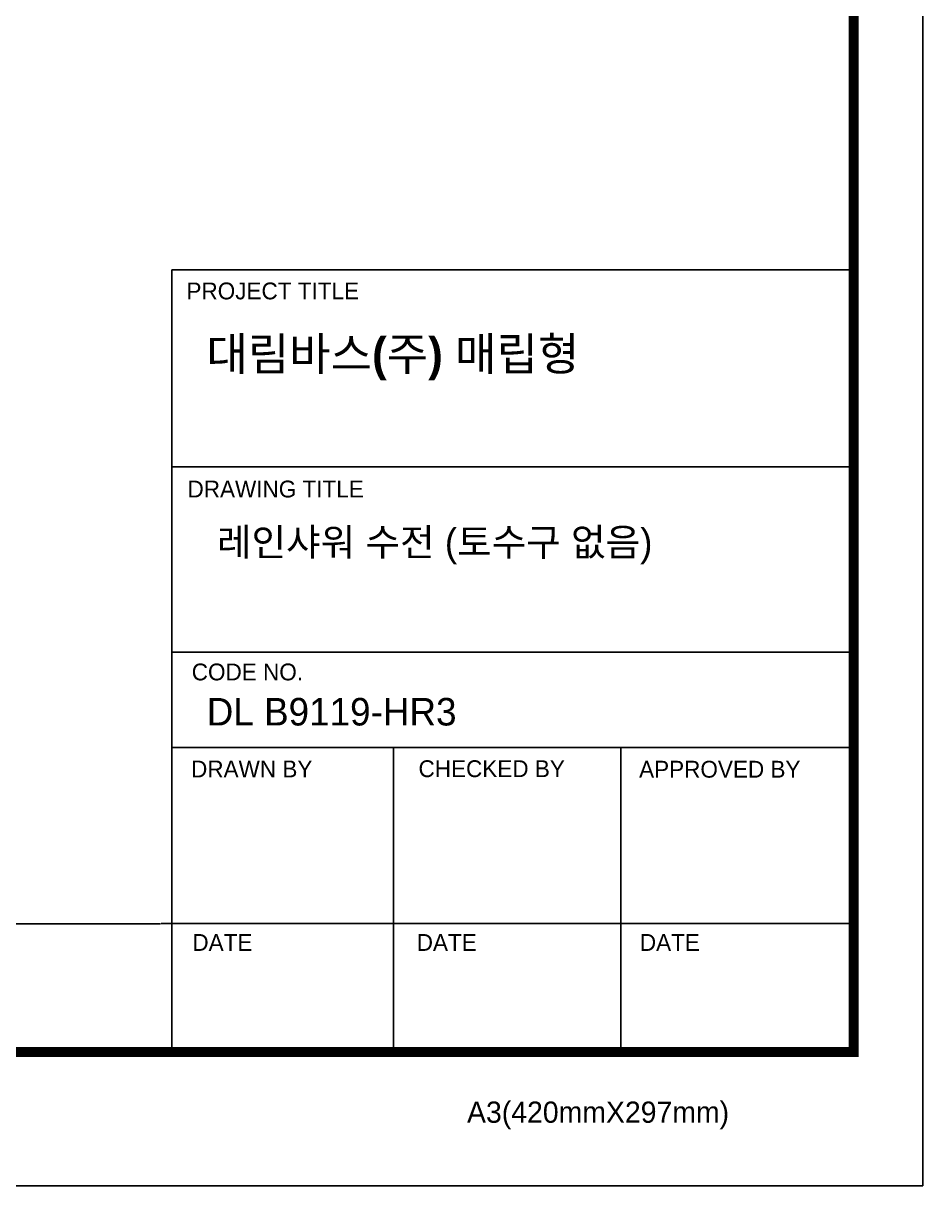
# Model space of a CAD drawing. Extents: x 0 to 1354, y -165 to 827.
# Drawn here: x 1068.6 to 1354.1, y -165.4 to 203.7 of the extents above; entities that cross this region are included whole.
import ezdxf

# ---------------------------------------------------------------- set-up
doc = ezdxf.new("R2010")
doc.units = 0
doc.header["$LTSCALE"] = 10
doc.header["$MEASUREMENT"] = 0
doc.layers.get('0').update_dxf_attribs({"linetype": 'CONTINUOUS'})
doc.styles.add('Daelim Dimension', font='')
doc.styles.get('Daelim Dimension').set_extended_font_data('나눔고딕')

msp = doc.modelspace()

# ---------------------------------------------------------------- linework, layer by layer
at = {"color": 5, "ltscale": 40}
for p, q in [((1332.17, 125.48), (1115.76, 125.48)), ((1332.17, 62.92), (1115.76, 62.92)), ((1332.17, 62.92), (1115.76, 62.92)), ((1332.17, 4.08), (1115.76, 4.08)), ((1332.17, 4.08), (1115.76, 4.08)), ((1332.17, -26.27), (1115.76, -26.27)), ((1332.17, -26.27), (1115.76, -26.27)), ((1186.06, -26.27), (1186.06, -122.88)), ((1258.2, -26.27), (1258.2, -122.88)), ((1332.17, -82.07), (1112.34, -82.07)), ((1332.17, -82.07), (1117.45, -82.07)), ((1332.17, -122.88), (1146.71, -122.88))]:
    msp.add_line(p, q, dxfattribs=at)
at = {"color": 5, "ltscale": 0.5}
msp.add_line((1115.76, 125.48), (1115.76, -124.19), dxfattribs=at)
at = {"color": 5}
msp.add_line((21.77, -82.23), (1112.08, -82.23), dxfattribs=at)
at = {"ltscale": 0.5}
msp.add_lwpolyline([(0, -165.36), (1354.08, -165.36), (1354.08, 826.8), (0, 826.8)], close=True, dxfattribs=at)
at = {"color": 5, "linetype": 'ByBlock', "lineweight": 200, "const_width": 3.12}
msp.add_lwpolyline([(21.77, -122.88), (1332.17, -122.88), (1332.17, 803.76), (21.77, 803.76)], close=True, dxfattribs=at)

# ---------------------------------------------------------------- texts
at = {"color": 5, "ltscale": 40, "style": 'Daelim Dimension'}
for s, height, p in [('PROJECT TITLE', 5.3435, (1120.35, 116.06)), ('DRAWING TITLE', 5.3435, (1120.69, 53.17)), ('CODE NO.', 5.344, (1122.03, -4.91)), ('DRAWN BY', 5.344, (1121.82, -35.71)), ('CHECKED BY', 5.344, (1194.02, -35.62)), ('APPROVED BY', 5.3435, (1264.04, -35.79)), ('DATE', 5.344, (1122.24, -90.79)), ('DATE', 5.344, (1193.45, -90.79)), ('DATE', 5.344, (1264.28, -90.79)), ('A3(420mmX297mm)', 6.7441, (1209.42, -145.37))]:
    msp.add_text(s, height=height, dxfattribs=at).set_placement(p)
at = {"attachment_point": 1, "style": 'Daelim Dimension'}
for s, insert, char_height, width in [('{\\fPretendard Variable SemiBold|b0|i0|c129|p2;\\C7;대림바스(주)} 매립형', (1126.7, 103.99), 10.4749, 168.3551), (' 레인샤워 수전 (토수구 없음)', (1126.79, 43.36), 8.7446, 169.905), ('DL B9119-HR3', (1126.79, -10.49), 8.7446, 147.1623)]:
    msp.add_mtext(s, dxfattribs=dict(at, insert=insert, char_height=char_height, width=width))

doc.saveas('drawing.dxf')
